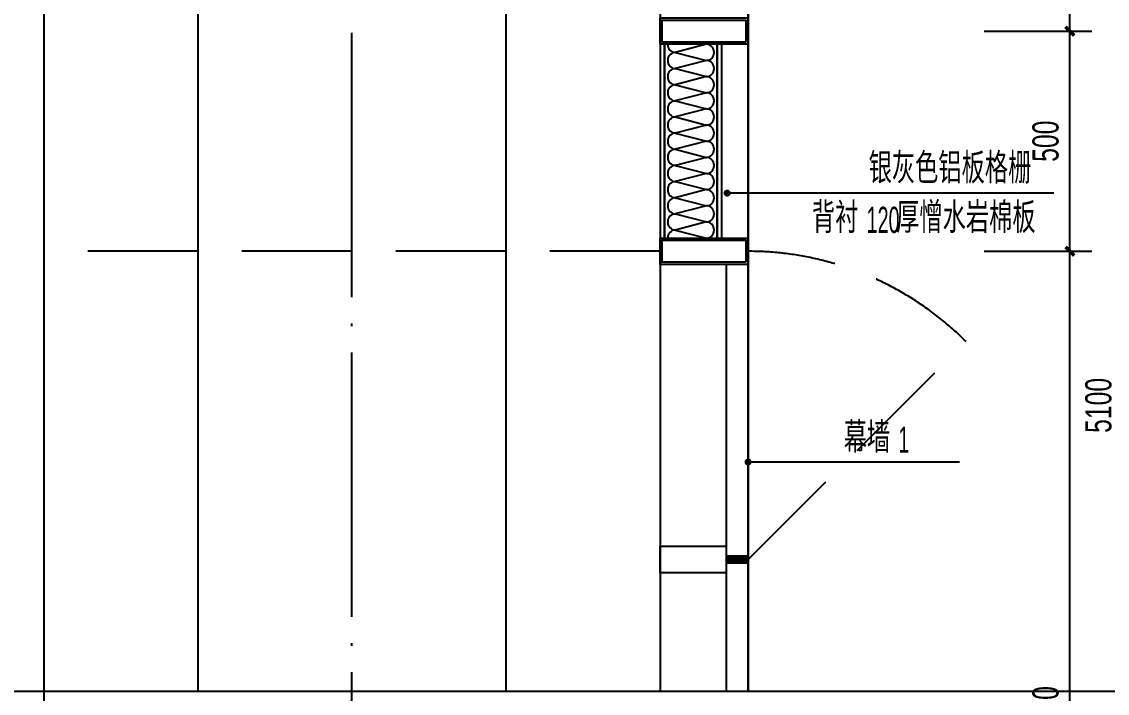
# Model space of a CAD drawing. Extents: x 57342 to 87103, y 19822 to 43940.
# Drawn here: x 80572 to 83038, y 31878 to 33403 of the extents above; entities that cross this region are included whole.
import ezdxf

# ---------------------------------------------------------------- set-up
doc = ezdxf.new("R2010")
doc.units = 0
doc.header["$LTSCALE"] = 1000
doc.header["$MEASUREMENT"] = 0
doc.linetypes.add('DASH', pattern=[0.35, 0.25, -0.1])
doc.linetypes.add('DOTE', pattern=[2.42, 2, -0.2, 0.02, -0.2])
for name, color, linetype in [('01-标注_尺寸', 124, 'Continuous'), ('01-标注_符号', 200, 'Continuous'), ('02-TEXT_标注', 130, 'Continuous'), ('A-C_玻璃幕墙', 140, 'Continuous'), ('A-C_窗', 140, 'Continuous'), ('A-D_龙骨', 152, 'Continuous'), ('A-SUR_保温', 222, 'Continuous'), ('A-SUR_吊顶', 40, 'Continuous'), ('A-TECH_结构', 21, 'Continuous'), ('A-金属背板', 30, 'Continuous'), ('A_AXIS-轴线', 36, 'DOTE')]:
    doc.layers.add(name, color=color, linetype=linetype)
doc.styles.add('_TCH_DIM', font='ros.shx', dxfattribs={"width": 0.8, "bigfont": 'jd.shx'})
doc.styles.add('_TCH_DIM_T3', font='ros.shx', dxfattribs={"width": 0.705882, "bigfont": 'jd.shx'})
doc.dimstyles.new('_TCH_ARCH&&20', dxfattribs={"dimtxt": 59.5, "dimasz": 20, "dimexe": 50, "dimexo": 60, "dimgap": 25.25, "dimtad": 1, "dimdec": 0, "dimzin": 0, "dimdsep": 46, "dimtxsty": '_TCH_DIM_T3', "dimblk": 'ARCHTICK', "dimcen": 0.09, "dimclrt": 7, "dimazin": 2, "dimtfac": 1, "dimtdec": 0, "dimtix": 1, "dimtmove": 2, "dimatfit": 3, "dimfxl": 0, "dimtolj": 1, "dimtzin": 0, "dimarcsym": 0})

# ---------------------------------------------------------------- blocks, each defined once
blk = doc.blocks.new('kyuhtr')
for points in [[(0, -30), (200, -30), (200, 30), (0, 30)], [(5, -25), (195, -25), (195, 25), (5, 25)]]:
    blk.add_lwpolyline(points, close=True)
blk = doc.blocks.new('yk01')
blk.add_lwpolyline([(-150, 30), (-150, -30), (0, -30), (0, 30)], close=True)
at = {"const_width": 20}
blk.add_lwpolyline([(-150, 0), (-200, 0)], dxfattribs=at)
blk = doc.blocks.new('_ArchTick')
at = {"color": 0, "linetype": 'ByBlock', "const_width": 0.4}
blk.add_lwpolyline([(-0.5, -0.5), (0.5, 0.5)], dxfattribs=at)
blk = doc.blocks.new('*D122')
at = {"layer": '01-标注_尺寸', "color": 0, "lineweight": -2, "transparency": 16777216}
for p, q in [((82758.7, 32881.6), (83003.1, 32881.6)), ((82953.1, 30781.6), (82953.1, 32881.6)), ((82758.7, 30781.6), (83003.1, 30781.6))]:
    blk.add_line(p, q, dxfattribs=at)
at = {"layer": 'Defpoints', "color": 0, "transparency": 16777216}
for p in [(82698.7, 32881.6), (82953.1, 32881.6), (82698.7, 30781.6)]:
    blk.add_point(p, dxfattribs=at)
at = {"layer": '01-标注_尺寸', "color": 0, "lineweight": -2, "transparency": 16777216, "xscale": 20, "yscale": 20, "zscale": 20}
for p, rotation in [((82953.1, 32881.6), 90), ((82953.1, 30781.6), 270)]:
    blk.add_blockref('_ArchTick', p, dxfattribs=dict(at, rotation=rotation))
at = {"layer": '01-标注_尺寸', "color": 7, "transparency": 16777216, "insert": (82898.1, 31831.6), "char_height": 59.5, "attachment_point": 5, "rotation": 90, "style": '_TCH_DIM_T3'}
blk.add_mtext('\\A1;3100', dxfattribs=at)
blk = doc.blocks.new('*D123')
at = {"layer": '01-标注_尺寸', "color": 0, "lineweight": -2, "transparency": 16777216}
for p, q in [((82758.7, 33381.6), (83003.1, 33381.6)), ((82953.1, 32881.6), (82953.1, 33381.6)), ((82758.7, 32881.6), (83003.1, 32881.6))]:
    blk.add_line(p, q, dxfattribs=at)
at = {"layer": 'Defpoints', "color": 0, "transparency": 16777216}
for p in [(82698.7, 33381.6), (82953.1, 33381.6), (82698.7, 32881.6)]:
    blk.add_point(p, dxfattribs=at)
at = {"layer": '01-标注_尺寸', "color": 0, "lineweight": -2, "transparency": 16777216, "xscale": 20, "yscale": 20, "zscale": 20}
for p, rotation in [((82953.1, 33381.6), 90), ((82953.1, 32881.6), 270)]:
    blk.add_blockref('_ArchTick', p, dxfattribs=dict(at, rotation=rotation))
at = {"layer": '01-标注_尺寸', "color": 7, "transparency": 16777216, "insert": (82898.1, 33131.6), "char_height": 59.5, "attachment_point": 5, "rotation": 90, "style": '_TCH_DIM_T3'}
blk.add_mtext('\\A1;500', dxfattribs=at)
blk = doc.blocks.new('*D124')
at = {"layer": '01-标注_尺寸', "color": 0, "lineweight": -2, "transparency": 16777216}
for p, q in [((82758.7, 34581.6), (83003.1, 34581.6)), ((82953.1, 33381.6), (82953.1, 34581.6)), ((82758.7, 33381.6), (83003.1, 33381.6))]:
    blk.add_line(p, q, dxfattribs=at)
at = {"layer": 'Defpoints', "color": 0, "transparency": 16777216}
for p in [(82698.7, 34581.6), (82953.1, 34581.6), (82698.7, 33381.6)]:
    blk.add_point(p, dxfattribs=at)
at = {"layer": '01-标注_尺寸', "color": 0, "lineweight": -2, "transparency": 16777216, "xscale": 20, "yscale": 20, "zscale": 20}
for p, rotation in [((82953.1, 34581.6), 90), ((82953.1, 33381.6), 270)]:
    blk.add_blockref('_ArchTick', p, dxfattribs=dict(at, rotation=rotation))
at = {"layer": '01-标注_尺寸', "color": 7, "transparency": 16777216, "insert": (82898.1, 33981.6), "char_height": 59.5, "attachment_point": 5, "rotation": 90, "style": '_TCH_DIM_T3'}
blk.add_mtext('\\A1;1200', dxfattribs=at)
blk = doc.blocks.new('*D143')
at = {"layer": '01-标注_尺寸', "color": 0, "lineweight": -2, "transparency": 16777216}
for p, q in [((82878.7, 34581.6), (83123.1, 34581.6)), ((83073.1, 30481.6), (83073.1, 34581.6)), ((82878.7, 30481.6), (83123.1, 30481.6))]:
    blk.add_line(p, q, dxfattribs=at)
at = {"layer": 'Defpoints', "color": 0, "transparency": 16777216}
for p in [(82818.7, 34581.6), (83073.1, 34581.6), (82818.7, 30481.6)]:
    blk.add_point(p, dxfattribs=at)
at = {"layer": '01-标注_尺寸', "color": 0, "lineweight": -2, "transparency": 16777216, "xscale": 20, "yscale": 20, "zscale": 20}
for p, rotation in [((83073.1, 34581.6), 90), ((83073.1, 30481.6), 270)]:
    blk.add_blockref('_ArchTick', p, dxfattribs=dict(at, rotation=rotation))
at = {"layer": '01-标注_尺寸', "color": 7, "transparency": 16777216, "insert": (83018.1, 32531.6), "char_height": 59.5, "attachment_point": 5, "rotation": 90, "style": '_TCH_DIM_T3'}
blk.add_mtext('\\A1;5100', dxfattribs=at)
blk = doc.blocks.new('$LinePat$岩棉板')
at = {"color": 0}
for p, q in [((0, -17), (12, -67)), ((12, -67), (24, -17))]:
    blk.add_line(p, q, dxfattribs=at)
for centre, start, end in [((12, -17), 0, 180), ((0, -67), 270, 0), ((24, -67), 180, 270)]:
    blk.add_arc(centre, 12, start, end, dxfattribs=at)
at = {"layer": 'Defpoints'}
blk.add_point((0, 0.1), dxfattribs=at)
at = {"layer": 'Defpoints', "color": 0}
blk.add_point((24, -84), dxfattribs=at)

msp = doc.modelspace()

# ---------------------------------------------------------------- linework, layer by layer
at = {"layer": '01-标注_符号'}
for p, q in [((82222.2, 32403.1), (82418.3, 32403.1)), ((82418.3, 32403.1), (82702.4, 32403.1))]:
    msp.add_line(p, q, dxfattribs=at)
for points in [[(80622.2, 35202.6), (80622.2, 29974.6), (80664.2, 29959.3), (80580.2, 29944.5), (80622.2, 29929.6), (80622.2, 24701.6)], [(82916.6, 33013.7), (82174.6, 33013.7)], [(83302.2, 31881.6), (79494.7, 31881.6), (79479.4, 31839.6), (79464.6, 31923.6), (79449.7, 31881.6), (75642.2, 31881.6)]]:
    msp.add_lwpolyline(points, dxfattribs=at)
at = {"layer": '01-标注_符号', "const_width": 8}
for points in [[(82178.6, 33013.7, 1), (82170.6, 33013.7, 1)], [(82218.2, 32403.1, 1), (82226.2, 32403.1, 1)]]:
    msp.add_lwpolyline(points, format="xyb", close=True, dxfattribs=at)
at = {"layer": 'A-C_玻璃幕墙'}
msp.add_lwpolyline([(82222.2, 31881.6), (82222.2, 33681.6)], dxfattribs=at)
at = {"layer": 'A-C_窗'}
for points in [[(82022.2, 36011.6), (82022.2, 31881.6)], [(82222.2, 34551.6), (82222.2, 31881.6)], [(82172.2, 32851.6), (82172.2, 31881.6)]]:
    msp.add_lwpolyline(points, dxfattribs=at)
at = {"layer": 'A-D_龙骨', "linetype": 'DASH'}
msp.add_lwpolyline([(82222.2, 32181.6), (82717.1, 32676.5)], dxfattribs=at)
msp.add_arc((82222.2, 32181.6), 700, 45, 90, dxfattribs=at)
at = {"layer": 'A-SUR_保温'}
msp.add_lwpolyline([(82152.2, 32911.6), (82152.2, 33351.6), (82032.2, 33351.6), (82032.2, 32911.6)], close=True, dxfattribs=at)
at = {"layer": 'A-SUR_吊顶', "linetype": 'DASH'}
msp.add_lwpolyline([(82022.2, 32881.6), (80622.2, 32881.6)], dxfattribs=at)
at = {"layer": 'A-TECH_结构'}
for points in [[(80972.2, 34061.6), (80972.2, 31881.6)], [(81672.2, 34061.6), (81672.2, 31881.6)]]:
    msp.add_lwpolyline(points, dxfattribs=at)
at = {"layer": 'A-金属背板'}
for points in [[(82032.2, 33351.6), (82022.2, 33351.6), (82022.2, 32911.6), (82032.2, 32911.6)], [(82162.2, 33351.6), (82152.2, 33351.6), (82152.2, 32911.6), (82162.2, 32911.6)]]:
    msp.add_lwpolyline(points, close=True, dxfattribs=at)
at = {"layer": 'A_AXIS-轴线', "ltscale": 0.3}
msp.add_line((81322.2, 24791.6), (81322.2, 34581.6), dxfattribs=at)

# ---------------------------------------------------------------- block references
at = {"color": 8, "xscale": 1.527777776504882, "yscale": 1.426054814958172, "zscale": 1.426054814958172, "rotation": 269.9999999999678}
for p in [(82152.2, 33351.6), (82152.2, 33314.9), (82152.2, 33278.2), (82152.2, 33241.6), (82152.2, 33204.9), (82152.2, 33168.2), (82152.2, 33131.6), (82152.2, 33094.9), (82152.2, 33058.2), (82152.2, 33021.6), (82152.2, 32984.9), (82152.2, 32948.2)]:
    msp.add_blockref('$LinePat$岩棉板', p, dxfattribs=at)
at = {"layer": 'A-D_龙骨', "xscale": -1}
for name, p in [('kyuhtr', (82222.2, 33381.6)), ('kyuhtr', (82222.2, 32881.6)), ('yk01', (82022.2, 32181.6))]:
    msp.add_blockref(name, p, dxfattribs=at)

# ---------------------------------------------------------------- texts
at = {"layer": '02-TEXT_标注', "style": '_TCH_DIM'}
for s, height, width, p in [('银灰色铝板格栅', 69.46, 0.8, (82496, 33035.6)), ('背衬', 69.46, 0.8, (82367.1, 32923.2)), ('厚憎水岩棉板', 69.46, 0.8, (82558.5, 32923.2)), ('120', 59.5, 0.564706, (82491.3, 32923.2))]:
    msp.add_text(s, height=height, rotation=360, dxfattribs=dict(at, width=width)).set_placement(p)
for s, height, width, p in [('幕墙', 69.46, 0.8, (82439.3, 32424.1)), ('1', 59.5, 0.564706, (82563.5, 32424.1))]:
    msp.add_text(s, height=height, dxfattribs=dict(at, width=width)).set_placement(p)

# ---------------------------------------------------------------- dimensions: what is measured, and where the dimension line sits
at = {"layer": '01-标注_尺寸'}
for p1, p2, picture, middle in [((82698.7, 33381.6), (82698.7, 34581.6), '*D124', (82898.1, 33981.6)), ((82698.7, 32881.6), (82698.7, 33381.6), '*D123', (82898.1, 33131.6))]:
    dim = msp.add_aligned_dim(p1=p1, p2=p2, distance=-254.4, dimstyle='_TCH_ARCH&&20', dxfattribs=at)
    dim.commit()
    dim.dimension.update_dxf_attribs({"geometry": picture, "text_midpoint": middle})
for p1, p2, text, picture, middle in [((82818.7, 30481.6), (82818.7, 34581.6), '5100', '*D143', (83018.1, 32531.6)), ((82698.7, 30781.6), (82698.7, 32881.6), '3100', '*D122', (82898.1, 31831.6))]:
    dim = msp.add_aligned_dim(p1=p1, p2=p2, distance=-254.4, text=text, dimstyle='_TCH_ARCH&&20', dxfattribs=at)
    dim.commit()
    dim.dimension.update_dxf_attribs({"geometry": picture, "text_midpoint": middle})

doc.saveas('drawing.dxf')
